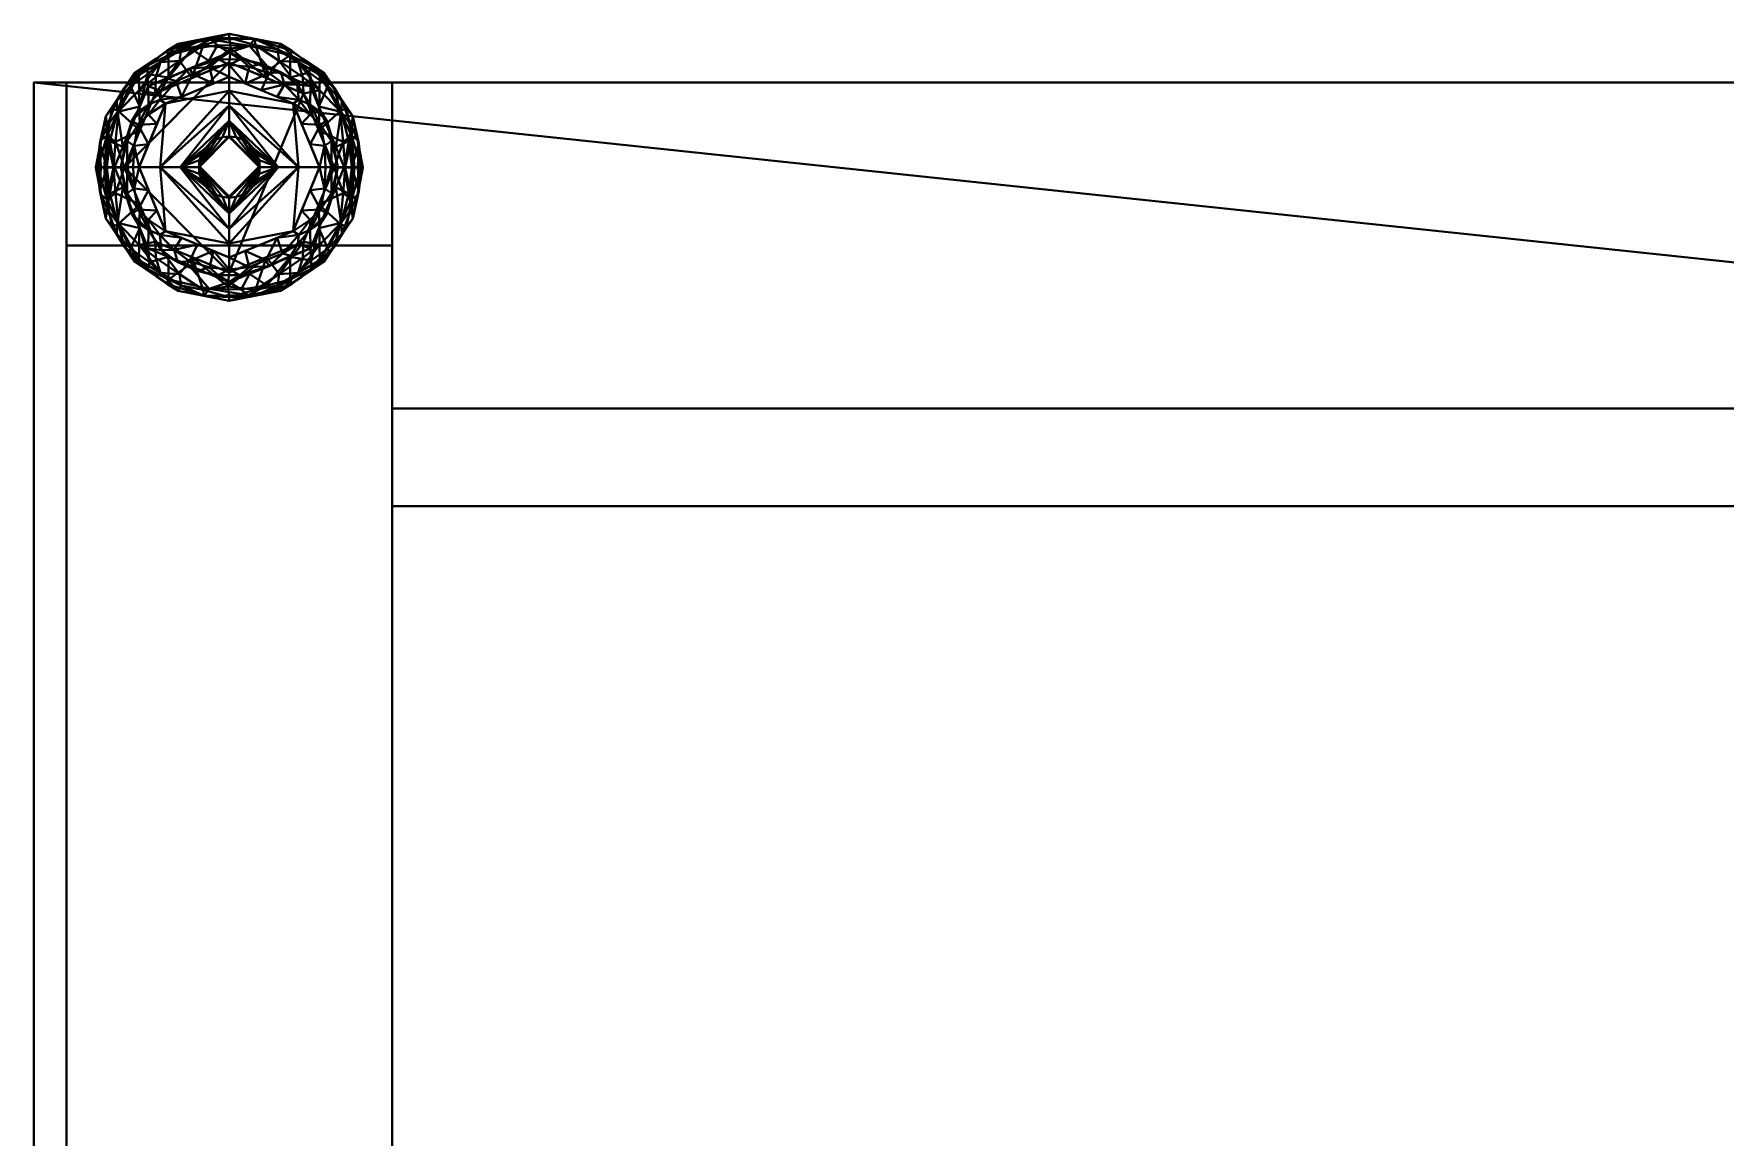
# Model space of a CAD drawing. Header units: millimetres. Extents: x -600 to 900, y -9 to 607.
# Drawn here: x -600 to -340.5, y 438.2 to 607.5 of the extents above; entities that cross this region are included whole.
import ezdxf

# ---------------------------------------------------------------- set-up
doc = ezdxf.new("R2010")
doc.units = ezdxf.units.MM
doc.layers.add('I-FURN', color=7, linetype='Continuous', lineweight=40)

msp = doc.modelspace()

# ---------------------------------------------------------------- meshes
at = {"layer": 'I-FURN', "color": 250, "true_color": 0x191919}
mesh = msp.add_polyface(dxfattribs=at)
corners = [(-552.38, 587.01, 8.53), (-551.21, 587, 7.88), (-550.29, 587, 6.92), (-549.7, 586.99, 5.72), (-549.5, 586.99, 4.4), (-551.06, 594.83, 4.36), (-555.5, 601.48, 4.33), (-562.15, 605.93, 4.31), (-570, 607.49, 4.31), (-577.85, 605.93, 4.31), (-584.5, 601.48, 4.33), (-588.94, 594.83, 4.36), (-590.5, 586.99, 4.4), (-590.3, 586.99, 5.72), (-589.71, 587, 6.92), (-588.79, 587, 7.88), (-587.62, 587.01, 8.53), (-582.46, 599.47, 8.47), (-570, 604.63, 8.45), (-557.54, 599.47, 8.47), (-554.96, 593.24, 8.5), (-585.04, 593.24, 8.5), (-551.23, 593.39, 6.71), (-588.77, 593.39, 6.71), (-550.35, 591.28, 4.38), (-589.65, 591.28, 4.38), (-550.15, 590.65, 6.01), (-589.85, 590.65, 6.01), (-554.86, 599.48, 6.98), (-585.14, 599.48, 6.98), (-551.65, 591.04, 7.86), (-552.86, 595.52, 7.55), (-588.35, 591.04, 7.86), (-587.14, 595.52, 7.55), (-560.68, 604.23, 7), (-579.32, 604.23, 7), (-552.74, 597.22, 6.28), (-587.26, 597.22, 6.28), (-554.66, 600.27, 5.69), (-558.83, 603.71, 4.32), (-557.51, 602.64, 6.32), (-553.28, 598.16, 4.35), (-557.73, 601.53, 7.62), (-585.34, 600.27, 5.69), (-581.17, 603.71, 4.32), (-582.49, 602.64, 6.32), (-586.72, 598.16, 4.35), (-582.56, 601.29, 7.62), (-583.75, 596.35, 8.48), (-560.39, 604.87, 5.64), (-566.16, 606.7, 6.2), (-572.91, 606.63, 6.62), (-579.61, 604.87, 5.64), (-573.92, 606.71, 4.31), (-576.48, 605.96, 6.27), (-563.77, 602.05, 8.46), (-560.65, 600.76, 8.46), (-576.23, 602.05, 8.46), (-575.74, 605.15, 7.6), (-579.35, 600.76, 8.46), (-571.83, 605.76, 7.75), (-566.91, 605.67, 7.69), (-573.12, 603.34, 8.45), (-553.67, 590.12, 8.51), (-586.33, 590.12, 8.51), (-556.25, 596.35, 8.48), (-566.08, 606.71, 4.31), (-566.88, 603.34, 8.45)]
mesh.append_faces([[corners[k] for k in face] for face in [(15, 27, 14), (3, 26, 2), (2, 26, 1), (1, 30, 0), (5, 26, 24), (17, 47, 48), (9, 54, 53), (41, 36, 5), (10, 45, 44), (44, 52, 9), (56, 34, 55)]], dxfattribs={"vtx0": -1, "vtx1": -1, "color": 250})
mesh.append_faces([[corners[k] for k in face] for face in [(22, 26, 5), (33, 23, 32), (22, 30, 1), (42, 28, 40), (3, 24, 26), (36, 38, 28), (25, 13, 27), (28, 31, 36), (22, 1, 26), (28, 38, 40), (31, 30, 22), (50, 34, 49), (11, 27, 23), (47, 45, 29), (42, 65, 28), (23, 33, 37), (43, 29, 45), (15, 23, 27), (22, 36, 31), (43, 46, 37), (32, 23, 15), (31, 63, 30), (35, 45, 47), (33, 29, 37), (33, 32, 64), (29, 48, 47), (7, 50, 49), (61, 50, 51), (51, 50, 8), (22, 5, 36), (36, 41, 38), (43, 37, 29), (11, 23, 37), (58, 51, 54), (34, 42, 40), (6, 40, 38), (34, 40, 49), (44, 45, 52), (52, 45, 35), (43, 45, 10), (33, 48, 29), (58, 60, 51), (39, 49, 40), (54, 9, 52), (61, 51, 60), (35, 58, 54), (34, 56, 42), (54, 52, 35), (53, 54, 51), (61, 34, 50), (35, 47, 59), (58, 62, 60), (58, 35, 59), (60, 18, 61), (34, 61, 55), (65, 31, 28)]], dxfattribs={"vtx0": -1, "vtx1": -1, "vtx2": -1, "color": 250})
mesh.append_faces([[corners[k] for k in face] for face in [(40, 6, 39), (27, 13, 14), (32, 15, 16), (32, 16, 64), (49, 39, 7), (43, 10, 46), (51, 8, 53), (47, 17, 59)]], dxfattribs={"vtx0": -1, "vtx2": -1, "color": 250})
mesh.append_faces([[corners[k] for k in face] for face in [(31, 65, 20, 63), (33, 64, 21, 48), (58, 59, 57, 62), (50, 7, 66, 8), (61, 18, 67, 55)]], dxfattribs={"vtx0": -1, "vtx3": -1, "color": 250})
mesh.append_faces([[corners[k] for k in face] for face in [(11, 25, 27), (41, 6, 38), (19, 65, 42), (46, 11, 37), (56, 19, 42), (62, 18, 60), (63, 0, 30)]], dxfattribs={"vtx1": -1, "vtx2": -1, "color": 250})
mesh.append_faces([[corners[k] for k in face] for face in [(3, 4, 24), (25, 12, 13)]], dxfattribs={"vtx2": -1, "color": 250})
mesh = msp.add_polyface(dxfattribs=at)
corners = [(-549.5, 586.99, 4.4), (-549.83, 586.98, 2.72), (-550.79, 586.97, 1.29), (-552.22, 586.97, 0.33), (-553.9, 586.97), (-558.62, 598.35, -0.05), (-570, 603.07, -0.07), (-581.38, 598.35, -0.05), (-586.1, 586.97), (-587.78, 586.97, 0.33), (-589.21, 586.97, 1.29), (-590.17, 586.98, 2.72), (-590.5, 586.99, 4.4), (-588.94, 594.83, 4.36), (-584.5, 601.48, 4.33), (-577.85, 605.93, 4.31), (-570, 607.49, 4.31), (-562.15, 605.93, 4.31), (-555.5, 601.48, 4.33), (-551.06, 594.83, 4.36), (-552.97, 595.61, 1.14), (-587.03, 595.61, 1.14), (-550.35, 591.28, 4.38), (-589.65, 591.28, 4.38), (-551.21, 591.78, 1.47), (-588.79, 591.78, 1.47), (-566, 605.76, 1.2), (-574, 605.76, 1.2), (-559.45, 603.15, 1.32), (-580.55, 603.15, 1.32), (-552.51, 590.92, 0.38), (-556.26, 592.66, -0.03), (-587.49, 590.92, 0.38), (-583.74, 592.66, -0.03), (-556.15, 598.82, 0.5), (-556.1, 601.21, 2.11), (-553.28, 598.16, 4.35), (-552, 596.1, 2.7), (-558.83, 603.71, 4.32), (-553.87, 599.13, 2.74), (-583.85, 598.82, 0.5), (-583.9, 601.21, 2.11), (-586.72, 598.16, 4.35), (-588, 596.1, 2.7), (-581.17, 603.71, 4.32), (-586.13, 599.13, 2.74), (-564.31, 600.71, -0.06), (-575.69, 600.71, -0.06), (-566.08, 606.71, 4.31), (-573.92, 606.71, 4.31), (-570, 606.86, 2.07), (-569.78, 605.25, 0.49), (-558.7, 600.84, 0.32), (-562.33, 603.36, 0.41), (-562.61, 605.07, 1.58), (-581.3, 600.84, 0.32), (-577.67, 603.36, 0.41), (-577.39, 605.07, 1.58)]
mesh.append_faces([[corners[k] for k in face] for face in [(4, 30, 3), (17, 54, 48), (22, 24, 19), (13, 25, 23), (48, 50, 16), (33, 40, 7), (19, 37, 36), (38, 28, 17), (14, 45, 42), (6, 51, 46), (49, 57, 15)]], dxfattribs={"vtx0": -1, "vtx1": -1, "color": 250})
mesh.append_faces([[corners[k] for k in face] for face in [(28, 34, 52), (30, 24, 3), (35, 34, 28), (41, 44, 29), (25, 21, 32), (24, 22, 1), (31, 20, 30), (45, 21, 43), (51, 47, 27), (52, 53, 28), (20, 24, 30), (57, 27, 56), (28, 38, 35), (21, 33, 32), (45, 43, 42), (23, 25, 11), (41, 29, 40), (57, 49, 27), (9, 25, 32), (51, 27, 50), (24, 20, 37), (7, 55, 56), (35, 20, 34), (28, 53, 54), (55, 7, 40), (20, 31, 34), (20, 39, 37), (36, 37, 39), (24, 37, 19), (39, 20, 35), (18, 39, 35), (33, 21, 40), (21, 41, 40), (43, 25, 13), (41, 45, 14), (25, 43, 21), (21, 45, 41), (5, 53, 52), (50, 48, 26), (51, 50, 26), (49, 50, 27), (46, 51, 26), (34, 5, 52), (46, 26, 53), (54, 53, 26), (48, 54, 26), (17, 28, 54), (40, 29, 55), (55, 29, 56), (57, 56, 29), (27, 47, 56), (29, 15, 57)]], dxfattribs={"vtx0": -1, "vtx1": -1, "vtx2": -1, "color": 250})
mesh.append_faces([[corners[k] for k in face] for face in [(24, 1, 2), (24, 2, 3), (25, 9, 10), (56, 47, 7), (32, 8, 9), (25, 10, 11), (30, 4, 31), (34, 31, 5), (43, 13, 42), (41, 14, 44), (50, 49, 16), (51, 6, 47), (53, 5, 46)]], dxfattribs={"vtx0": -1, "vtx2": -1, "color": 250})
mesh.append_faces([[corners[k] for k in face] for face in [(0, 1, 22)]], dxfattribs={"vtx1": -1, "color": 250})
mesh.append_faces([[corners[k] for k in face] for face in [(18, 36, 39), (33, 8, 32), (38, 18, 35), (44, 15, 29)]], dxfattribs={"vtx1": -1, "vtx2": -1, "color": 250})
mesh.append_faces([[corners[k] for k in face] for face in [(11, 12, 23)]], dxfattribs={"vtx2": -1, "color": 250})
mesh = msp.add_polyface(dxfattribs=at)
corners = [(-570, 600.88, 10.32), (-560.2, 596.82, 10.34), (-556.14, 587.02, 10.38), (-555.23, 587.01, 9.85), (-554.3, 587.01, 9.36), (-553.35, 587.01, 8.92), (-552.38, 587.01, 8.53), (-557.54, 599.47, 8.47), (-570, 604.63, 8.45), (-582.46, 599.47, 8.47), (-587.62, 587.01, 8.53), (-586.65, 587.01, 8.92), (-585.7, 587.01, 9.36), (-584.77, 587.01, 9.85), (-583.86, 587.02, 10.38), (-579.8, 596.82, 10.34), (-557.59, 590.54, 10.37), (-582.41, 590.54, 10.37), (-554.23, 591.48, 8.51), (-585.77, 591.48, 8.51), (-554.33, 591, 9.11), (-585.67, 591, 9.11), (-555.88, 595.48, 8.49), (-557.6, 596.63, 9.31), (-565.1, 598.85, 10.33), (-563.77, 602.05, 8.46), (-584.12, 595.48, 8.49), (-582.4, 596.63, 9.31), (-574.9, 598.85, 10.33), (-576.23, 602.05, 8.46), (-566.94, 602.4, 9.29), (-573.05, 602.36, 9.31), (-578.18, 600.22, 9.37), (-561.52, 599.7, 9.52), (-555.38, 590.28, 9.71), (-558.9, 593.68, 10.35), (-556.01, 593.51, 9.46), (-555.05, 594.15, 8.92), (-557.61, 595.11, 9.79), (-559.34, 597.37, 9.75), (-584.62, 590.28, 9.71), (-581.1, 593.68, 10.35), (-583.99, 593.51, 9.46), (-584.95, 594.15, 8.92), (-582.39, 595.11, 9.79), (-580.66, 597.37, 9.75), (-580.51, 598.74, 9.28), (-579.35, 600.76, 8.46), (-579.42, 600.62, 8.9), (-576.11, 602.16, 8.98), (-573.12, 603.34, 8.45), (-571.63, 603.55, 8.85), (-568.3, 603.58, 8.84), (-565.05, 602.88, 8.85), (-560.65, 600.76, 8.46), (-559.58, 599.71, 8.96), (-563.91, 601.43, 9.31), (-566.88, 603.34, 8.45), (-570, 602.71, 9.28), (-562.12, 601.58, 8.89), (-575.58, 601.3, 9.47), (-567.55, 599.86, 10.33), (-572.45, 599.86, 10.33), (-577.35, 597.83, 10.33), (-562.65, 597.83, 10.33)]
mesh.append_faces([[corners[k] for k in face] for face in [(16, 36, 35), (12, 21, 11), (22, 37, 18), (35, 38, 1), (13, 40, 12), (63, 45, 15), (64, 33, 24)]], dxfattribs={"vtx0": -1, "vtx1": -1, "color": 250})
mesh.append_faces([[corners[k] for k in face] for face in [(40, 42, 21), (18, 20, 5), (27, 43, 42), (34, 20, 36), (20, 18, 37), (39, 38, 23), (52, 58, 30), (20, 37, 36), (44, 15, 45), (31, 0, 58), (21, 19, 11), (40, 21, 12), (23, 55, 39), (49, 31, 51), (48, 32, 49), (32, 60, 49), (50, 49, 51), (32, 46, 45), (52, 30, 53), (36, 23, 38), (20, 34, 4), (16, 34, 36), (39, 1, 38), (22, 23, 37), (36, 37, 23), (38, 35, 36), (33, 64, 39), (33, 39, 55), (21, 42, 43), (17, 42, 40), (27, 42, 44), (21, 43, 19), (26, 43, 27), (45, 27, 44), (44, 42, 41), (27, 45, 46), (63, 32, 45), (46, 9, 27), (60, 31, 49), (32, 48, 46), (46, 48, 9), (49, 29, 48), (8, 51, 52), (51, 31, 58), (52, 53, 57), (53, 30, 56), (55, 59, 33), (7, 55, 23), (59, 56, 33), (59, 53, 56), (33, 56, 24), (51, 58, 52), (30, 61, 56), (53, 59, 25), (59, 55, 54), (30, 58, 61), (31, 60, 62), (32, 63, 60)]], dxfattribs={"vtx0": -1, "vtx1": -1, "vtx2": -1, "color": 250})
mesh.append_faces([[corners[k] for k in face] for face in [(27, 9, 26), (34, 16, 2), (34, 2, 3), (58, 0, 61), (43, 26, 19), (42, 17, 41), (23, 22, 7), (59, 54, 25), (56, 61, 24), (44, 41, 15), (51, 8, 50), (55, 7, 54)]], dxfattribs={"vtx0": -1, "vtx2": -1, "color": 250})
mesh.append_faces([[corners[k] for k in face] for face in [(6, 18, 5)]], dxfattribs={"vtx1": -1, "color": 250})
mesh.append_faces([[corners[k] for k in face] for face in [(4, 5, 20), (3, 4, 34), (14, 17, 40), (13, 14, 40), (64, 1, 39), (47, 9, 48, 29), (28, 62, 60, 63), (50, 29, 49), (25, 57, 53), (57, 8, 52), (62, 0, 31)]], dxfattribs={"vtx1": -1, "vtx2": -1, "color": 250})
mesh.append_faces([[corners[k] for k in face] for face in [(19, 10, 11)]], dxfattribs={"vtx2": -1, "color": 250})
mesh = msp.add_polyface(dxfattribs=at)
corners = [(-586.1, 586.97), (-581.38, 598.35, -0.05), (-570, 603.07, -0.07), (-558.62, 598.35, -0.05), (-553.9, 586.97), (-558.62, 575.58, 0.05), (-570, 570.87, 0.07), (-581.38, 575.58, 0.05)]
mesh.append_faces([[corners[k] for k in face] for face in [(6, 3, 4, 5), (0, 6, 7)]], dxfattribs={"vtx0": -1, "color": 250})
mesh.append_faces([[corners[k] for k in face] for face in [(1, 2, 0)]], dxfattribs={"vtx1": -1, "color": 250})
mesh.append_faces([[corners[k] for k in face] for face in [(2, 3, 6, 0)]], dxfattribs={"vtx1": -1, "vtx2": -1, "vtx3": -1, "color": 250})
at = {"layer": 'I-FURN', "color": 45, "true_color": 0xaa886a}
mesh = msp.add_polyface(dxfattribs=at)
corners = [(900, 600, 724.81), (-600, 600, 724.81), (-600, 0, 724.81), (900, 0, 724.81), (284.54, 535, 724.81), (284.54, 390.15, 724.81), (14.43, 390.15, 724.81), (14.43, 535, 724.81)]
mesh.append_faces([[corners[k] for k in face] for face in [(6, 2, 5)]], dxfattribs={"vtx0": -1, "vtx1": -1, "color": 45})
mesh.append_faces([[corners[k] for k in face] for face in [(0, 4, 5), (4, 0, 1, 7)]], dxfattribs={"vtx0": -1, "vtx2": -1, "color": 45})
mesh.append_faces([[corners[k] for k in face] for face in [(5, 2, 3, 0)]], dxfattribs={"vtx0": -1, "vtx3": -1, "color": 45})
mesh.append_faces([[corners[k] for k in face] for face in [(6, 7, 1, 2)]], dxfattribs={"vtx1": -1, "vtx3": -1, "color": 45})
mesh = msp.add_polyface(dxfattribs=at)
corners = [(900, 600, 699.8), (900, 0, 699.8), (-600, 0, 699.8), (-600, 600, 699.8), (284.54, 535, 699.8), (14.43, 535, 699.8), (14.43, 390.15, 699.8), (284.54, 390.15, 699.8)]
mesh.append_faces([[corners[k] for k in face] for face in [(3, 5, 6, 2), (2, 6, 7, 1)]], dxfattribs={"vtx0": -1, "vtx2": -1, "color": 45})
mesh.append_faces([[corners[k] for k in face] for face in [(4, 5, 3, 0), (7, 4, 0, 1)]], dxfattribs={"vtx1": -1, "vtx3": -1, "color": 45})
mesh = msp.add_polyface(dxfattribs=at)
corners = [(-600, 600, 724.81), (900, 600, 724.81), (900, 600, 699.8), (-600, 600, 699.8)]
mesh.append_faces([[corners[k] for k in face] for face in [(0, 1, 2, 3)]], dxfattribs={"color": 45})
mesh = msp.add_polyface(dxfattribs=at)
corners = [(-600, 0, 724.81), (-600, 600, 724.81), (-600, 600, 699.8), (-600, 0, 699.8)]
mesh.append_faces([[corners[k] for k in face] for face in [(3, 0, 1, 2)]], dxfattribs={"color": 45})
at = {"layer": 'I-FURN', "color": 250, "true_color": 0x141414}
mesh = msp.add_polyface(dxfattribs=at)
corners = [(-595, 600, 699.8), (-595, 600, 15), (-595, 575, 15), (-595, 575, 649.8), (-595, 25, 649.8), (-595, 25, 15), (-595, 0, 15), (-595, 0, 699.8)]
mesh.append_faces([[corners[k] for k in face] for face in [(3, 0, 1, 2)]], dxfattribs={"vtx0": -1, "color": 250})
mesh.append_faces([[corners[k] for k in face] for face in [(6, 7, 4, 5)]], dxfattribs={"vtx1": -1, "color": 250})
mesh.append_faces([[corners[k] for k in face] for face in [(3, 4, 7, 0)]], dxfattribs={"vtx1": -1, "vtx3": -1, "color": 250})
mesh = msp.add_polyface(dxfattribs=at)
corners = [(-545, 0, 699.8), (-545, 600, 699.8), (-595, 600, 699.8), (-595, 0, 699.8)]
mesh.append_faces([[corners[k] for k in face] for face in [(0, 1, 2, 3)]], dxfattribs={"color": 250})
mesh = msp.add_polyface(dxfattribs=at)
corners = [(-545, 600, 15), (-545, 575, 15), (-595, 575, 15), (-595, 600, 15)]
mesh.append_faces([[corners[k] for k in face] for face in [(0, 1, 2, 3)]], dxfattribs={"color": 250})
mesh = msp.add_polyface(dxfattribs=at)
corners = [(-545, 600, 699.8), (-545, 600, 15), (-595, 600, 15), (-595, 600, 699.8)]
mesh.append_faces([[corners[k] for k in face] for face in [(3, 0, 1, 2)]], dxfattribs={"color": 250})
at = {"layer": 'I-FURN', "color": 250, "true_color": 0x191919}
mesh = msp.add_polyface(dxfattribs=at)
corners = [(-570, 573.15, 10.45), (-570, 575.31, 11.66), (-570, 577.57, 12.66), (-570, 579.92, 13.44), (-570, 582.33, 13.99), (-571.05, 582.45, 13.99), (-572.04, 582.8, 13.99), (-572.93, 583.36, 13.99), (-573.67, 584.1, 13.98), (-574.23, 584.99, 13.98), (-574.58, 585.99, 13.98), (-574.7, 587.03, 13.97), (-574.58, 588.08, 13.97), (-574.23, 589.07, 13.96), (-573.67, 589.96, 13.96), (-572.93, 590.71, 13.95), (-572.04, 591.27, 13.95), (-571.05, 591.61, 13.95), (-570, 591.73, 13.95), (-570, 594.14, 13.37), (-570, 596.48, 12.57), (-570, 598.73, 11.55), (-570, 600.88, 10.32), (-579.8, 596.82, 10.34), (-583.86, 587.02, 10.38), (-579.8, 577.21, 10.43), (-580.6, 587.02, 12.14), (-577.52, 587.03, 13.29)]
mesh.append_faces([[corners[k] for k in face] for face in [(23, 21, 22), (1, 25, 0)]], dxfattribs={"vtx0": -1, "color": 250})
mesh.append_faces([[corners[k] for k in face] for face in [(21, 26, 20), (24, 26, 23), (20, 27, 19), (14, 27, 13), (2, 26, 1), (16, 19, 15), (12, 27, 11), (10, 27, 9), (9, 27, 8), (6, 3, 5), (8, 3, 7)]], dxfattribs={"vtx0": -1, "vtx1": -1, "color": 250})
mesh.append_faces([[corners[k] for k in face] for face in [(27, 20, 26), (26, 21, 23), (2, 27, 26), (19, 27, 14), (3, 8, 27), (25, 1, 26)]], dxfattribs={"vtx0": -1, "vtx1": -1, "vtx2": -1, "color": 250})
mesh.append_faces([[corners[k] for k in face] for face in [(27, 2, 3), (27, 10, 11)]], dxfattribs={"vtx0": -1, "vtx2": -1, "color": 250})
mesh.append_faces([[corners[k] for k in face] for face in [(4, 5, 3)]], dxfattribs={"vtx1": -1, "color": 250})
mesh.append_faces([[corners[k] for k in face] for face in [(12, 13, 27), (16, 17, 19), (14, 15, 19), (24, 25, 26), (6, 7, 3)]], dxfattribs={"vtx1": -1, "vtx2": -1, "color": 250})
mesh.append_faces([[corners[k] for k in face] for face in [(17, 18, 19)]], dxfattribs={"vtx2": -1, "color": 250})
mesh = msp.add_polyface(dxfattribs=at)
corners = [(-570, 582.33, 13.99), (-570, 579.92, 13.44), (-570, 577.57, 12.66), (-570, 575.31, 11.66), (-570, 573.15, 10.45), (-560.2, 577.21, 10.43), (-556.14, 587.02, 10.38), (-560.2, 596.82, 10.34), (-570, 600.88, 10.32), (-570, 598.73, 11.55), (-570, 596.48, 12.57), (-570, 594.14, 13.37), (-570, 591.73, 13.95), (-568.95, 591.61, 13.95), (-567.96, 591.27, 13.95), (-567.07, 590.71, 13.95), (-566.33, 589.96, 13.96), (-565.77, 589.07, 13.96), (-565.42, 588.08, 13.97), (-565.3, 587.03, 13.97), (-565.42, 585.99, 13.98), (-565.77, 584.99, 13.98), (-566.33, 584.1, 13.98), (-567.07, 583.36, 13.99), (-567.96, 582.8, 13.99), (-568.95, 582.45, 13.99), (-559.4, 587.02, 12.14), (-562.48, 587.03, 13.29)]
mesh.append_faces([[corners[k] for k in face] for face in [(5, 3, 4), (9, 7, 8)]], dxfattribs={"vtx0": -1, "color": 250})
mesh.append_faces([[corners[k] for k in face] for face in [(20, 27, 19), (3, 26, 2), (6, 26, 5), (22, 27, 21), (24, 1, 23), (18, 27, 17), (17, 27, 16), (2, 27, 1), (14, 11, 13), (16, 11, 15), (7, 26, 6)]], dxfattribs={"vtx0": -1, "vtx1": -1, "color": 250})
mesh.append_faces([[corners[k] for k in face] for face in [(26, 27, 2), (22, 1, 27), (26, 7, 9), (11, 16, 27), (10, 27, 26), (3, 5, 26)]], dxfattribs={"vtx0": -1, "vtx1": -1, "vtx2": -1, "color": 250})
mesh.append_faces([[corners[k] for k in face] for face in [(27, 18, 19), (27, 10, 11)]], dxfattribs={"vtx0": -1, "vtx2": -1, "color": 250})
mesh.append_faces([[corners[k] for k in face] for face in [(12, 13, 11)]], dxfattribs={"vtx1": -1, "color": 250})
mesh.append_faces([[corners[k] for k in face] for face in [(20, 21, 27), (24, 25, 1), (22, 23, 1), (9, 10, 26), (14, 15, 11)]], dxfattribs={"vtx1": -1, "vtx2": -1, "color": 250})
mesh.append_faces([[corners[k] for k in face] for face in [(25, 0, 1)]], dxfattribs={"vtx2": -1, "color": 250})
at = {"layer": 'I-FURN', "color": 250, "true_color": 0x141414}
mesh = msp.add_polyface(dxfattribs=at)
corners = [(-545, 600, 699.8), (-545, 0, 699.8), (-545, 0, 15), (-545, 25, 15), (-545, 25, 649.8), (-545, 575, 649.8), (-545, 575, 15), (-545, 600, 15)]
mesh.append_faces([[corners[k] for k in face] for face in [(4, 1, 2, 3)]], dxfattribs={"vtx0": -1, "color": 250})
mesh.append_faces([[corners[k] for k in face] for face in [(7, 0, 5, 6)]], dxfattribs={"vtx1": -1, "color": 250})
mesh.append_faces([[corners[k] for k in face] for face in [(4, 5, 0, 1)]], dxfattribs={"vtx1": -1, "vtx3": -1, "color": 250})
at = {"layer": 'I-FURN', "color": 250, "true_color": 0x191919}
mesh = msp.add_polyface(dxfattribs=at)
corners = [(-574.7, 587.03, 13.97), (-574.7, 587.04, 15.48), (-574.7, 587.05, 16.99), (-574.7, 587.05, 18.49), (-574.7, 587.06, 20), (-570, 591.76, 19.98), (-565.3, 587.06, 20), (-565.3, 587.05, 18.49), (-565.3, 587.05, 16.99), (-565.3, 587.04, 15.48), (-565.3, 587.03, 13.97), (-565.42, 588.08, 13.97), (-565.77, 589.07, 13.96), (-566.33, 589.96, 13.96), (-567.07, 590.71, 13.95), (-567.96, 591.27, 13.95), (-568.95, 591.61, 13.95), (-570, 591.73, 13.95), (-571.05, 591.61, 13.95), (-572.04, 591.27, 13.95), (-572.93, 590.71, 13.95), (-573.67, 589.96, 13.96), (-574.23, 589.07, 13.96), (-574.58, 588.08, 13.97)]
mesh.append_faces([[corners[k] for k in face] for face in [(2, 19, 1), (16, 8, 15)]], dxfattribs={"vtx0": -1, "vtx1": -1, "color": 250})
mesh.append_faces([[corners[k] for k in face] for face in [(2, 5, 17), (8, 17, 5)]], dxfattribs={"vtx0": -1, "vtx1": -1, "vtx2": -1, "color": 250})
mesh.append_faces([[corners[k] for k in face] for face in [(2, 17, 18), (1, 21, 22), (1, 19, 20), (2, 18, 19), (15, 8, 9), (9, 13, 14), (9, 11, 12)]], dxfattribs={"vtx0": -1, "vtx2": -1, "color": 250})
mesh.append_faces([[corners[k] for k in face] for face in [(0, 1, 23)]], dxfattribs={"vtx1": -1, "color": 250})
mesh.append_faces([[corners[k] for k in face] for face in [(22, 23, 1), (20, 21, 1), (16, 17, 8), (14, 15, 9), (12, 13, 9)]], dxfattribs={"vtx1": -1, "vtx2": -1, "color": 250})
mesh.append_faces([[corners[k] for k in face] for face in [(3, 4, 5, 2), (9, 10, 11)]], dxfattribs={"vtx2": -1, "color": 250})
mesh.append_faces([[corners[k] for k in face] for face in [(5, 6, 7, 8)]], dxfattribs={"vtx3": -1, "color": 250})
mesh = msp.add_polyface(dxfattribs=at)
corners = [(-574.6, 587.06, 20), (-574.6, 587.08, 23.75), (-574.6, 587.09, 27.5), (-574.6, 587.11, 31.25), (-574.6, 587.13, 35), (-570, 591.73, 34.98), (-565.4, 587.13, 35), (-565.4, 587.11, 31.25), (-565.4, 587.09, 27.5), (-565.4, 587.08, 23.75), (-565.4, 587.06, 20), (-570, 591.66, 19.98)]
mesh.append_faces([[corners[k] for k in face] for face in [(7, 5, 6)]], dxfattribs={"vtx0": -1, "color": 250})
mesh.append_faces([[corners[k] for k in face] for face in [(11, 2, 5), (8, 11, 5, 7)]], dxfattribs={"vtx0": -1, "vtx1": -1, "vtx2": -1, "color": 250})
mesh.append_faces([[corners[k] for k in face] for face in [(1, 2, 11, 0)]], dxfattribs={"vtx1": -1, "color": 250})
mesh.append_faces([[corners[k] for k in face] for face in [(3, 4, 5, 2), (9, 10, 11, 8)]], dxfattribs={"vtx2": -1, "color": 250})
mesh = msp.add_polyface(dxfattribs=at)
corners = [(-574.6, 587.13, 35), (-570, 582.53, 35.02), (-565.4, 587.13, 35), (-570, 591.73, 34.98)]
mesh.append_faces([[corners[k] for k in face] for face in [(2, 3, 0, 1)]], dxfattribs={"color": 250})
mesh = msp.add_polyface(dxfattribs=at)
corners = [(-590.5, 586.99, 4.4), (-588.94, 579.14, 4.44), (-584.5, 572.49, 4.47), (-577.85, 568.05, 4.49), (-570, 566.49, 4.49), (-562.15, 568.05, 4.49), (-555.5, 572.49, 4.47), (-551.06, 579.14, 4.44), (-549.5, 586.99, 4.4), (-549.7, 586.99, 5.72), (-550.29, 587, 6.92), (-551.21, 587, 7.88), (-552.38, 587.01, 8.53), (-557.54, 574.54, 8.59), (-570, 569.38, 8.61), (-582.46, 574.54, 8.59), (-587.62, 587.01, 8.53), (-588.79, 587, 7.88), (-589.71, 587, 6.92), (-590.3, 586.99, 5.72), (-585.04, 580.78, 8.56), (-554.96, 580.78, 8.56), (-588.77, 580.61, 6.77), (-551.23, 580.61, 6.77), (-589.65, 582.7, 4.42), (-550.35, 582.7, 4.42), (-589.85, 583.34, 6.05), (-550.15, 583.34, 6.05), (-585.14, 574.52, 7.09), (-554.86, 574.52, 7.09), (-588.35, 582.97, 7.9), (-587.14, 578.49, 7.62), (-551.65, 582.97, 7.9), (-552.86, 578.49, 7.62), (-579.32, 569.77, 7.16), (-560.68, 569.77, 7.16), (-587.26, 576.77, 6.37), (-552.74, 576.77, 6.37), (-585.34, 573.72, 5.81), (-581.17, 570.27, 4.48), (-582.49, 571.35, 6.47), (-586.72, 575.82, 4.45), (-582.27, 572.47, 7.76), (-554.66, 573.72, 5.81), (-558.83, 570.27, 4.48), (-557.51, 571.35, 6.47), (-553.28, 575.82, 4.45), (-557.44, 572.71, 7.75), (-556.25, 577.66, 8.57), (-579.61, 569.11, 5.8), (-573.84, 567.29, 6.38), (-567.09, 567.37, 6.8), (-560.39, 569.11, 5.8), (-566.08, 567.27, 4.49), (-563.52, 568.03, 6.44), (-576.23, 571.96, 8.6), (-579.35, 573.25, 8.59), (-563.77, 571.96, 8.6), (-564.26, 568.86, 7.76), (-560.65, 573.25, 8.59), (-568.17, 568.25, 7.93), (-573.09, 568.34, 7.87), (-566.88, 570.67, 8.6), (-586.33, 583.89, 8.54), (-553.67, 583.89, 8.54), (-583.75, 577.66, 8.57), (-573.92, 567.27, 4.49), (-573.12, 570.67, 8.6)]
mesh.append_faces([[corners[k] for k in face] for face in [(17, 30, 16), (11, 27, 10), (1, 26, 24), (19, 26, 18), (5, 54, 53), (41, 36, 1), (6, 45, 44), (44, 52, 5), (56, 34, 55)]], dxfattribs={"vtx0": -1, "vtx1": -1, "color": 250})
mesh.append_faces([[corners[k] for k in face] for face in [(7, 27, 23), (22, 26, 1), (19, 24, 26), (31, 30, 22), (28, 31, 36), (28, 40, 42), (28, 38, 40), (50, 34, 49), (25, 9, 27), (29, 45, 43), (37, 23, 33), (22, 30, 17), (33, 23, 32), (29, 47, 45), (36, 38, 28), (22, 17, 26), (27, 11, 23), (11, 32, 23), (31, 63, 30), (22, 36, 31), (43, 46, 37), (42, 65, 28), (35, 45, 47), (33, 29, 37), (33, 32, 64), (29, 48, 47), (3, 50, 49), (61, 50, 51), (51, 50, 4), (22, 1, 36), (36, 41, 38), (43, 37, 29), (7, 23, 37), (58, 51, 54), (34, 42, 40), (2, 40, 38), (34, 40, 49), (44, 45, 52), (52, 45, 35), (43, 45, 6), (33, 48, 29), (58, 60, 51), (39, 49, 40), (54, 5, 52), (61, 51, 60), (35, 58, 54), (34, 56, 42), (54, 52, 35), (53, 54, 51), (61, 34, 50), (35, 47, 59), (58, 62, 60), (58, 35, 59), (60, 14, 61), (34, 61, 55), (65, 31, 28)]], dxfattribs={"vtx0": -1, "vtx1": -1, "vtx2": -1, "color": 250})
mesh.append_faces([[corners[k] for k in face] for face in [(32, 11, 12), (27, 9, 10), (47, 48, 13), (27, 7, 25), (32, 12, 64), (49, 39, 3), (43, 6, 46), (51, 4, 53), (47, 13, 59)]], dxfattribs={"vtx0": -1, "vtx2": -1, "color": 250})
mesh.append_faces([[corners[k] for k in face] for face in [(31, 65, 20, 63), (33, 64, 21, 48), (58, 59, 57, 62), (50, 3, 66, 4), (61, 14, 67, 55)]], dxfattribs={"vtx0": -1, "vtx3": -1, "color": 250})
mesh.append_faces([[corners[k] for k in face] for face in [(2, 39, 40), (17, 18, 26), (41, 2, 38), (15, 65, 42), (46, 7, 37), (56, 15, 42), (62, 14, 60), (63, 16, 30)]], dxfattribs={"vtx1": -1, "vtx2": -1, "color": 250})
mesh.append_faces([[corners[k] for k in face] for face in [(19, 0, 24), (25, 8, 9)]], dxfattribs={"vtx2": -1, "color": 250})
mesh = msp.add_polyface(dxfattribs=at)
corners = [(-586.1, 586.97), (-581.38, 575.58, 0.05), (-570, 570.87, 0.07), (-558.62, 575.58, 0.05), (-553.9, 586.97), (-552.22, 586.97, 0.33), (-550.79, 586.97, 1.29), (-549.83, 586.98, 2.72), (-549.5, 586.99, 4.4), (-551.06, 579.14, 4.44), (-555.5, 572.49, 4.47), (-562.15, 568.05, 4.49), (-570, 566.49, 4.49), (-577.85, 568.05, 4.49), (-584.5, 572.49, 4.47), (-588.94, 579.14, 4.44), (-590.5, 586.99, 4.4), (-590.17, 586.98, 2.72), (-589.21, 586.97, 1.29), (-587.78, 586.97, 0.33), (-587.03, 578.34, 1.22), (-552.97, 578.34, 1.22), (-589.65, 582.7, 4.42), (-550.35, 582.7, 4.42), (-588.79, 582.17, 1.51), (-551.21, 582.17, 1.51), (-574, 568.18, 1.38), (-566, 568.18, 1.38), (-580.55, 570.8, 1.47), (-559.45, 570.8, 1.47), (-587.49, 583.02, 0.42), (-583.74, 581.28, 0.03), (-552.51, 583.02, 0.42), (-556.26, 581.28, 0.03), (-583.85, 575.12, 0.61), (-583.9, 572.74, 2.24), (-586.72, 575.82, 4.45), (-588, 577.86, 2.78), (-581.17, 570.27, 4.48), (-586.13, 574.83, 2.85), (-556.15, 575.12, 0.61), (-556.1, 572.74, 2.24), (-553.28, 575.82, 4.45), (-552, 577.86, 2.78), (-558.83, 570.27, 4.48), (-553.87, 574.83, 2.85), (-575.69, 573.23, 0.06), (-564.31, 573.23, 0.06), (-573.92, 567.27, 4.49), (-566.08, 567.27, 4.49), (-570, 567.09, 2.25), (-570.22, 568.69, 0.66), (-581.3, 573.1, 0.44), (-577.67, 570.58, 0.56), (-577.39, 568.88, 1.74), (-558.7, 573.1, 0.44), (-562.33, 570.58, 0.56), (-562.61, 568.88, 1.74)]
mesh.append_faces([[corners[k] for k in face] for face in [(22, 24, 15), (48, 50, 12), (0, 30, 19), (3, 56, 47), (33, 40, 3), (15, 37, 36), (38, 28, 13), (10, 45, 42), (2, 51, 46), (12, 50, 49), (49, 57, 11)]], dxfattribs={"vtx0": -1, "vtx1": -1, "color": 250})
mesh.append_faces([[corners[k] for k in face] for face in [(41, 44, 29), (25, 21, 32), (45, 43, 42), (19, 30, 24), (35, 34, 28), (50, 51, 27), (24, 22, 17), (20, 24, 30), (41, 29, 40), (24, 20, 37), (51, 47, 27), (28, 34, 52), (21, 33, 32), (25, 7, 23), (55, 56, 3), (27, 49, 50), (28, 38, 35), (31, 20, 30), (57, 49, 27), (32, 5, 25), (45, 21, 43), (52, 53, 28), (35, 20, 34), (54, 28, 53), (55, 3, 40), (20, 31, 34), (20, 39, 37), (36, 37, 39), (24, 37, 15), (39, 20, 35), (14, 39, 35), (33, 21, 40), (21, 41, 40), (43, 25, 9), (41, 45, 10), (25, 43, 21), (21, 45, 41), (1, 53, 52), (50, 48, 26), (27, 56, 57), (51, 50, 26), (46, 51, 26), (34, 1, 52), (46, 26, 53), (54, 53, 26), (48, 54, 26), (13, 28, 54), (40, 29, 55), (55, 29, 56), (57, 56, 29), (27, 47, 56), (29, 11, 57)]], dxfattribs={"vtx0": -1, "vtx1": -1, "vtx2": -1, "color": 250})
mesh.append_faces([[corners[k] for k in face] for face in [(24, 17, 18), (25, 6, 7), (54, 48, 13), (24, 18, 19), (25, 23, 9), (30, 0, 31), (34, 31, 1), (43, 9, 42), (41, 10, 44), (51, 2, 47), (53, 1, 46)]], dxfattribs={"vtx0": -1, "vtx2": -1, "color": 250})
mesh.append_faces([[corners[k] for k in face] for face in [(5, 6, 25), (4, 5, 32), (14, 36, 39), (33, 4, 32), (38, 14, 35), (44, 11, 29)]], dxfattribs={"vtx1": -1, "vtx2": -1, "color": 250})
mesh.append_faces([[corners[k] for k in face] for face in [(7, 8, 23), (22, 16, 17)]], dxfattribs={"vtx2": -1, "color": 250})
mesh = msp.add_polyface(dxfattribs=at)
corners = [(-552.38, 587.01, 8.53), (-553.35, 587.01, 8.92), (-554.3, 587.01, 9.36), (-555.23, 587.01, 9.85), (-556.14, 587.02, 10.38), (-560.2, 577.21, 10.43), (-570, 573.15, 10.45), (-579.8, 577.21, 10.43), (-583.86, 587.02, 10.38), (-584.77, 587.01, 9.85), (-585.7, 587.01, 9.36), (-586.65, 587.01, 8.92), (-587.62, 587.01, 8.53), (-582.46, 574.54, 8.59), (-570, 569.38, 8.61), (-557.54, 574.54, 8.59), (-582.41, 583.49, 10.4), (-557.59, 583.49, 10.4), (-585.77, 582.53, 8.55), (-554.23, 582.53, 8.55), (-585.67, 583.02, 9.15), (-554.33, 583.02, 9.15), (-584.12, 578.54, 8.57), (-582.4, 577.39, 9.4), (-574.9, 575.18, 10.44), (-576.23, 571.96, 8.6), (-555.88, 578.54, 8.57), (-557.6, 577.39, 9.4), (-565.1, 575.18, 10.44), (-563.77, 571.96, 8.6), (-573.06, 571.62, 9.43), (-566.95, 571.66, 9.45), (-561.82, 573.8, 9.5), (-578.48, 574.32, 9.64), (-584.62, 583.75, 9.74), (-581.1, 580.35, 10.42), (-583.99, 580.52, 9.52), (-584.95, 579.87, 8.99), (-582.39, 578.92, 9.87), (-580.66, 576.66, 9.84), (-555.38, 583.75, 9.74), (-558.9, 580.35, 10.42), (-556.01, 580.52, 9.52), (-555.05, 579.87, 8.99), (-557.61, 578.92, 9.87), (-559.34, 576.66, 9.84), (-559.49, 575.28, 9.38), (-560.65, 573.25, 8.59), (-560.58, 573.4, 9.02), (-563.89, 571.85, 9.12), (-566.88, 570.67, 8.6), (-568.37, 570.46, 9), (-571.7, 570.43, 8.99), (-574.95, 571.14, 9), (-579.35, 573.25, 8.59), (-580.42, 574.31, 9.07), (-576.09, 572.59, 9.45), (-573.12, 570.67, 8.6), (-570, 571.32, 9.43), (-577.88, 572.44, 9.02), (-564.42, 572.73, 9.61), (-572.45, 574.17, 10.44), (-567.55, 574.17, 10.44), (-562.65, 576.2, 10.43), (-577.35, 576.2, 10.43)]
mesh.append_faces([[corners[k] for k in face] for face in [(16, 36, 35), (2, 21, 1), (22, 37, 18), (35, 38, 7), (3, 40, 2), (63, 45, 5), (64, 33, 24)]], dxfattribs={"vtx0": -1, "vtx1": -1, "color": 250})
mesh.append_faces([[corners[k] for k in face] for face in [(40, 42, 21), (52, 58, 30), (20, 37, 36), (37, 20, 18), (27, 43, 42), (23, 39, 38), (40, 21, 2), (31, 6, 58), (21, 19, 1), (18, 20, 11), (49, 31, 51), (23, 55, 39), (44, 5, 45), (34, 20, 36), (48, 32, 49), (32, 60, 49), (50, 49, 51), (32, 46, 45), (52, 30, 53), (36, 23, 38), (20, 34, 10), (16, 34, 36), (39, 7, 38), (22, 23, 37), (36, 37, 23), (38, 35, 36), (33, 64, 39), (33, 39, 55), (21, 42, 43), (17, 42, 40), (27, 42, 44), (21, 43, 19), (26, 43, 27), (45, 27, 44), (44, 42, 41), (27, 45, 46), (63, 32, 45), (46, 15, 27), (60, 31, 49), (32, 48, 46), (46, 48, 15), (49, 29, 48), (14, 51, 52), (51, 31, 58), (52, 53, 57), (53, 30, 56), (55, 59, 33), (13, 55, 23), (59, 56, 33), (59, 53, 56), (33, 56, 24), (51, 58, 52), (30, 61, 56), (53, 59, 25), (59, 55, 54), (30, 58, 61), (31, 60, 62), (32, 63, 60)]], dxfattribs={"vtx0": -1, "vtx1": -1, "vtx2": -1, "color": 250})
mesh.append_faces([[corners[k] for k in face] for face in [(34, 16, 8), (27, 15, 26), (40, 3, 4), (43, 26, 19), (23, 22, 13), (34, 8, 9), (58, 6, 61), (42, 17, 41), (59, 54, 25), (56, 61, 24), (44, 41, 5), (51, 14, 50), (55, 13, 54)]], dxfattribs={"vtx0": -1, "vtx2": -1, "color": 250})
mesh.append_faces([[corners[k] for k in face] for face in [(12, 18, 11)]], dxfattribs={"vtx1": -1, "color": 250})
mesh.append_faces([[corners[k] for k in face] for face in [(4, 17, 40), (10, 11, 20), (9, 10, 34), (64, 7, 39), (47, 15, 48, 29), (28, 62, 60, 63), (50, 29, 49), (25, 57, 53), (57, 14, 52), (62, 6, 31)]], dxfattribs={"vtx1": -1, "vtx2": -1, "color": 250})
mesh.append_faces([[corners[k] for k in face] for face in [(19, 0, 1)]], dxfattribs={"vtx2": -1, "color": 250})
mesh = msp.add_polyface(dxfattribs=at)
corners = [(-565.3, 587.06, 20), (-570, 582.36, 20.02), (-574.7, 587.06, 20), (-574.7, 587.05, 18.49), (-574.7, 587.05, 16.99), (-574.7, 587.04, 15.48), (-574.7, 587.03, 13.97), (-574.58, 585.99, 13.98), (-574.23, 584.99, 13.98), (-573.67, 584.1, 13.98), (-572.93, 583.36, 13.99), (-572.04, 582.8, 13.99), (-571.05, 582.45, 13.99), (-570, 582.33, 13.99), (-568.95, 582.45, 13.99), (-567.96, 582.8, 13.99), (-567.07, 583.36, 13.99), (-566.33, 584.1, 13.98), (-565.77, 584.99, 13.98), (-565.42, 585.99, 13.98), (-565.3, 587.03, 13.97), (-565.3, 587.04, 15.48), (-565.3, 587.05, 16.99), (-565.3, 587.05, 18.49)]
mesh.append_faces([[corners[k] for k in face] for face in [(21, 19, 20), (7, 5, 6)]], dxfattribs={"vtx0": -1, "color": 250})
mesh.append_faces([[corners[k] for k in face] for face in [(15, 22, 14), (5, 11, 4)]], dxfattribs={"vtx0": -1, "vtx1": -1, "color": 250})
mesh.append_faces([[corners[k] for k in face] for face in [(13, 22, 1), (4, 13, 1)]], dxfattribs={"vtx0": -1, "vtx1": -1, "vtx2": -1, "color": 250})
mesh.append_faces([[corners[k] for k in face] for face in [(15, 21, 22), (21, 18, 19), (21, 16, 17), (21, 15, 16), (4, 11, 12), (5, 10, 11), (5, 8, 9), (5, 7, 8)]], dxfattribs={"vtx0": -1, "vtx2": -1, "color": 250})
mesh.append_faces([[corners[k] for k in face] for face in [(3, 4, 1, 2)]], dxfattribs={"vtx1": -1, "color": 250})
mesh.append_faces([[corners[k] for k in face] for face in [(13, 14, 22), (17, 18, 21), (12, 13, 4), (9, 10, 5)]], dxfattribs={"vtx1": -1, "vtx2": -1, "color": 250})
mesh.append_faces([[corners[k] for k in face] for face in [(23, 0, 1, 22)]], dxfattribs={"vtx2": -1, "color": 250})
mesh = msp.add_polyface(dxfattribs=at)
corners = [(-565.4, 587.13, 35), (-570, 582.53, 35.02), (-574.6, 587.13, 35), (-574.6, 587.11, 31.25), (-574.6, 587.09, 27.5), (-574.6, 587.08, 23.75), (-574.6, 587.06, 20), (-570, 582.46, 20.02), (-565.4, 587.06, 20), (-565.4, 587.08, 23.75), (-565.4, 587.09, 27.5), (-565.4, 587.11, 31.25)]
mesh.append_faces([[corners[k] for k in face] for face in [(7, 1, 4)]], dxfattribs={"vtx0": -1, "vtx1": -1, "vtx2": -1, "color": 250})
mesh.append_faces([[corners[k] for k in face] for face in [(10, 11, 1, 7)]], dxfattribs={"vtx1": -1, "vtx2": -1, "vtx3": -1, "color": 250})
mesh.append_faces([[corners[k] for k in face] for face in [(11, 0, 1), (5, 6, 7, 4)]], dxfattribs={"vtx2": -1, "color": 250})
mesh.append_faces([[corners[k] for k in face] for face in [(7, 8, 9, 10), (1, 2, 3, 4)]], dxfattribs={"vtx3": -1, "color": 250})
at = {"layer": 'I-FURN', "color": 250, "true_color": 0x141414}
mesh = msp.add_polyface(dxfattribs=at)
corners = [(-545, 575, 15), (-545, 575, 649.8), (-595, 575, 649.8), (-595, 575, 15)]
mesh.append_faces([[corners[k] for k in face] for face in [(3, 0, 1, 2)]], dxfattribs={"color": 250})
mesh = msp.add_polyface(dxfattribs=at)
corners = [(-545, 575, 649.8), (-545, 25, 649.8), (-595, 25, 649.8), (-595, 575, 649.8)]
mesh.append_faces([[corners[k] for k in face] for face in [(3, 0, 1, 2)]], dxfattribs={"color": 250})
at = {"layer": 'I-FURN', "color": 45, "true_color": 0xaa886a}
mesh = msp.add_polyface(dxfattribs=at)
corners = [(-545, 535, 399.8), (-545, 535, 699.8), (-545, 550, 699.8), (-545, 550, 399.8)]
mesh.append_faces([[corners[k] for k in face] for face in [(2, 3, 0, 1)]], dxfattribs={"color": 45})
mesh = msp.add_polyface(dxfattribs=at)
corners = [(850, 550, 399.8), (850, 535, 399.8), (-545, 535, 399.8), (-545, 550, 399.8)]
mesh.append_faces([[corners[k] for k in face] for face in [(3, 0, 1, 2)]], dxfattribs={"color": 45})
mesh = msp.add_polyface(dxfattribs=at)
corners = [(850, 550, 699.8), (850, 550, 399.8), (-545, 550, 399.8), (-545, 550, 699.8)]
mesh.append_faces([[corners[k] for k in face] for face in [(3, 0, 1, 2)]], dxfattribs={"color": 45})
mesh = msp.add_polyface(dxfattribs=at)
corners = [(850, 535, 699.8), (850, 550, 699.8), (-545, 550, 699.8), (-545, 535, 699.8)]
mesh.append_faces([[corners[k] for k in face] for face in [(0, 1, 2, 3)]], dxfattribs={"color": 45})
mesh = msp.add_polyface(dxfattribs=at)
corners = [(850, 535, 399.8), (850, 535, 699.8), (-545, 535, 699.8), (-545, 535, 399.8)]
mesh.append_faces([[corners[k] for k in face] for face in [(3, 0, 1, 2)]], dxfattribs={"color": 45})

doc.saveas('drawing.dxf')
